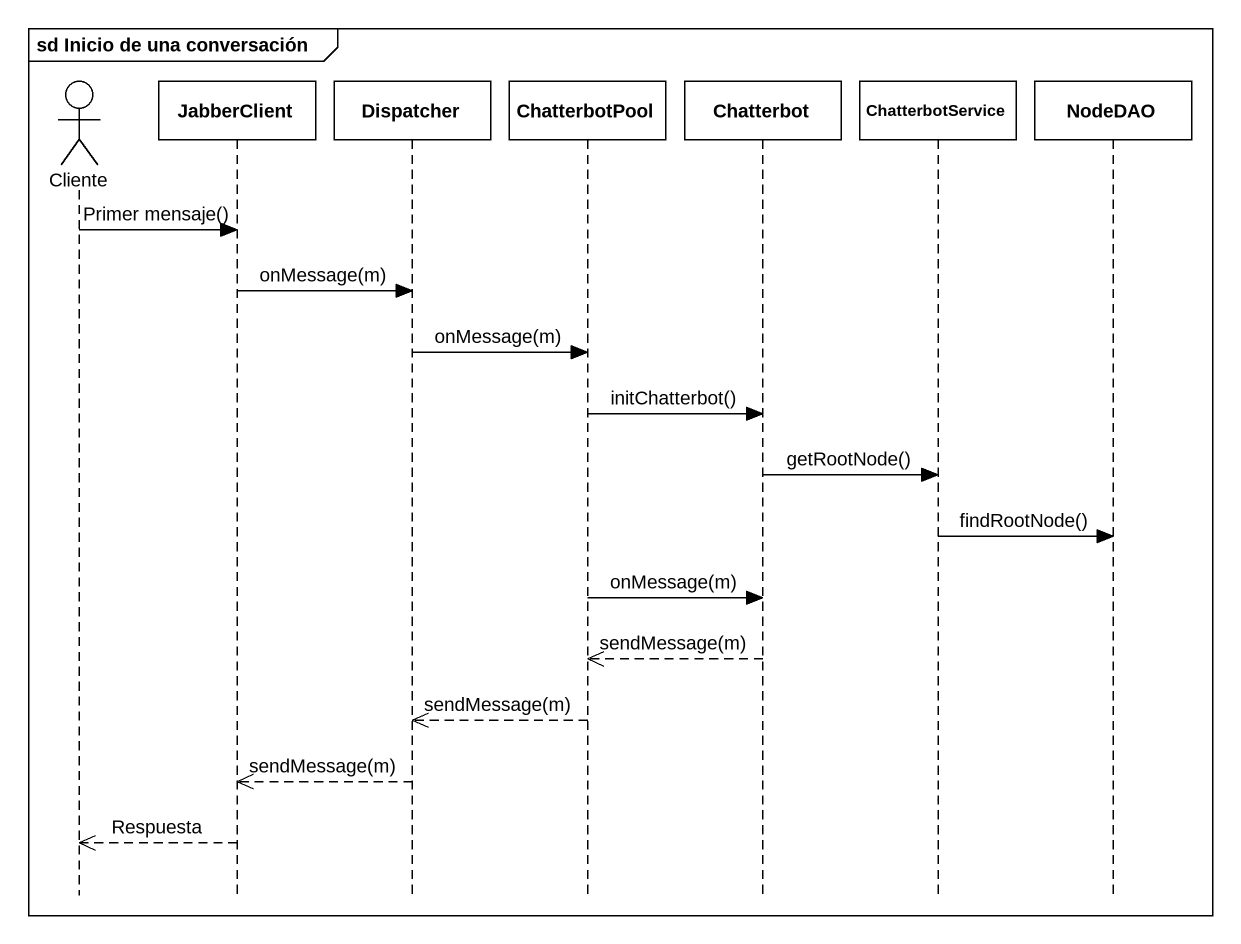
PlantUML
@startuml
mainframe sd Inicio de una conversación
hide footbox
actor Cliente
participant JabberClient
participant Dispatcher
participant ChatterbotPool
participant Chatterbot
participant ChatterbotService
participant NodeDAO

Cliente -> JabberClient : Primer mensaje()
JabberClient -> Dispatcher : onMessage(m)
Dispatcher -> ChatterbotPool : onMessage(m)
ChatterbotPool -> Chatterbot : initChatterbot()
Chatterbot -> ChatterbotService : getRootNode()
ChatterbotService -> NodeDAO : findRootNode()
ChatterbotPool -> Chatterbot : onMessage(m)
Chatterbot -->> ChatterbotPool : sendMessage(m)
ChatterbotPool -->> Dispatcher : sendMessage(m)
Dispatcher -->> JabberClient : sendMessage(m)
JabberClient -->> Cliente : Respuesta
@enduml
